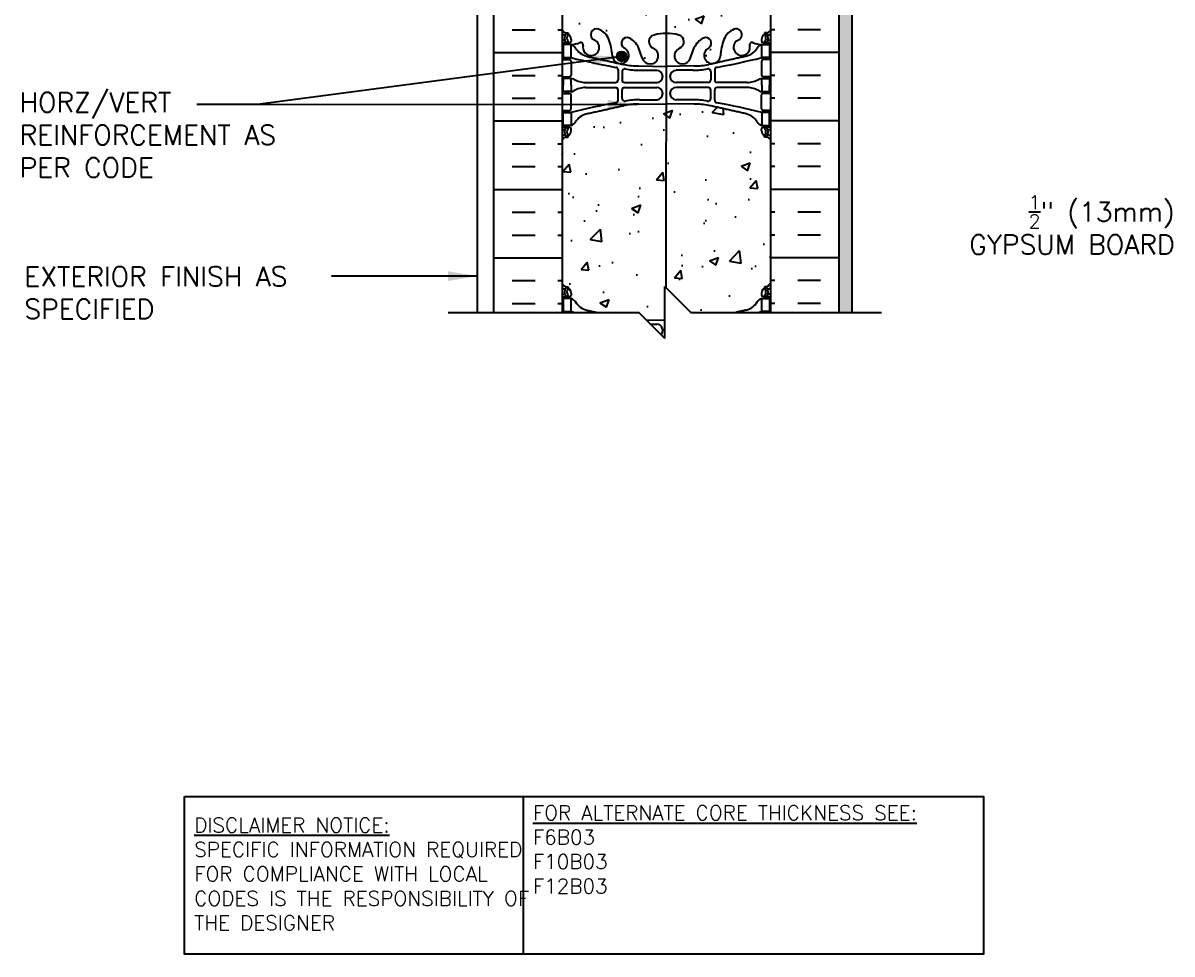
# Model space of a CAD drawing. Header units: inches. Extents: x 92.7 to 137.2, y 22.9 to 99.
# Drawn here: x 93.02 to 137.09, y 22.95 to 58.66 of the extents above; entities that cross this region are included whole.
import ezdxf

# ---------------------------------------------------------------- set-up
doc = ezdxf.new("R2010")
doc.units = ezdxf.units.IN
doc.header["$MEASUREMENT"] = 0
for name, color, linetype in [('HATCH', 12, 'Continuous'), ('line25', 2, 'Continuous'), ('LINE3', 3, 'Continuous'), ('LINE50', 5, 'Continuous'), ('LINE9', 9, 'Continuous'), ('TEXT', 4, 'Continuous'), ('Web_Edge', 9, 'Continuous')]:
    doc.layers.add(name, color=color, linetype=linetype)
doc.styles.add('DIM', font='romans.shx', dxfattribs={"width": 0.7})
doc.styles.add('ROMANS', font='romans.shx', dxfattribs={"height": 1.125})
doc.styles.get("Standard").update_dxf_attribs({"font": 'romans.shx', "height": 1.125})
doc.dimstyles.new('ext', dxfattribs={"dimscale": 12, "dimtxt": 0.0625, "dimasz": 0.09375, "dimexe": 0.09375, "dimexo": 0.0625, "dimgap": 0.0625, "dimtad": 1, "dimdec": 1, "dimzin": 3, "dimdsep": 46, "dimlunit": 4, "dimtxsty": 'DIM', "dimcen": 0.09, "dimdle": 0.09375, "dimclrt": 4, "dimadec": 0, "dimazin": 0, "dimtfac": 1, "dimtdec": 1, "dimtmove": 2, "dimatfit": 3, "dimfxl": 1, "dimfrac": 2, "dimtolj": 1, "dimtzin": 0, "dimarcsym": 0})

msp = doc.modelspace()

# ---------------------------------------------------------------- hatches: boundary and pattern name
at = {"layer": 'HATCH'}
h = msp.add_hatch(dxfattribs=at)
h.set_pattern_fill('AR-CONC', color=256, scale=0.5)
h.paths.add_polyline_path([(121.699, 78.407), (122.386, 78.407), (122.386, 78.907), (119.699, 78.907), (119.699, 75.568), (119.185, 75.568, 1.234268), (119.769, 75.382, -0.069923), (119.906, 76.026, -0.21345), (120.298, 76.415, -1), (120.462, 76.007, 2.087231), (120.896, 75.782, -0.669601), (121.028, 75.902, 0.085348), (121.358, 75.827), (121.463, 75.827), (121.463, 75.897), (121.415, 75.897, -0.414214), (121.353, 75.959), (121.353, 76.027, -0.249069), (121.463, 76.234), (121.463, 76.276), (121.553, 76.276, 0.088416), (121.699, 76.373)])
edge = h.paths.add_edge_path()
edge.add_arc((121.353, 71.82), 0.5, 46.2109, 66.4218)
edge.add_line((121.553, 72.278), (121.463, 72.278))
edge.add_line((121.463, 72.278), (121.463, 72.32))
edge.add_arc((121.603, 72.527), 0.25, 180, 235.9442, ccw=False)
edge.add_line((121.353, 72.527), (121.353, 72.594))
edge.add_arc((121.415, 72.594), 0.0625, 90, 180, ccw=False)
edge.add_line((121.415, 72.657), (121.463, 72.657))
edge.add_line((121.463, 72.657), (121.463, 72.727))
edge.add_line((121.463, 72.727), (121.358, 72.727))
edge.add_arc((121.48, 73.069), 0.364, 212.0424, 250.3387, ccw=False)
edge.add_arc((120.557, 72.458), 0.743, 34.228, 73.8107)
edge.add_spline(control_points=[(120.764, 73.172), (119.699, 73.41)], knot_values=[0, 0, 0.741301, 0.741301], degree=1, periodic=0)
edge.add_line((119.699, 73.41), (119.699, 73.297))
edge.add_line((119.699, 73.297), (119.345, 72.943))
edge.add_line((119.345, 72.943), (117.689, 72.943))
edge.add_line((117.689, 72.943), (117.687, 65.254))
edge.add_line((117.687, 65.254), (117.699, 65.254))
edge.add_line((117.699, 65.254), (118.765, 65.27))
edge.add_arc((118.77, 68.254), 2.984, 269.9005, 280.7454)
edge.add_spline(control_points=[(119.327, 65.322), (120.764, 65.643)], knot_values=[0, 0, 1, 1], degree=1, periodic=0)
edge.add_arc((120.557, 66.357), 0.743, 286.1893, 325.772)
edge.add_arc((121.48, 65.745), 0.364, 109.6613, 147.9576, ccw=False)
edge.add_line((121.358, 66.088), (121.463, 66.088))
edge.add_line((121.463, 66.088), (121.463, 66.158))
edge.add_line((121.463, 66.158), (121.415, 66.158))
edge.add_arc((121.415, 66.22), 0.0625, 180, 270, ccw=False)
edge.add_line((121.353, 66.22), (121.353, 66.288))
edge.add_arc((121.603, 66.288), 0.25, 124.0558, 180, ccw=False)
edge.add_line((121.463, 66.495), (121.463, 66.537))
edge.add_line((121.463, 66.537), (121.553, 66.537))
edge.add_arc((121.353, 66.995), 0.5, 293.5782, 313.7891)
edge.add_line((121.699, 66.634), (121.699, 72.181))
edge = h.paths.add_edge_path()
edge.add_line((117.689, 72.943), (117.662, 72.943))
edge.add_line((117.662, 72.943), (117.662, 73.56))
edge.add_line((117.662, 73.56), (116.632, 73.545))
edge.add_arc((116.627, 70.561), 2.984, 89.9005, 100.7454)
edge.add_spline(control_points=[(116.07, 73.493), (115.735, 73.418)], knot_values=[0.766693, 0.766693, 1, 1], degree=1, periodic=0)
edge.add_line((115.735, 73.418), (115.735, 72.943))
edge.add_line((115.735, 72.943), (114.277, 72.943))
edge.add_arc((114.84, 72.458), 0.743, 139.287, 145.772)
edge.add_arc((113.917, 73.069), 0.364, 289.6613, 327.9576, ccw=False)
edge.add_line((114.04, 72.727), (113.935, 72.727))
edge.add_line((113.935, 72.727), (113.935, 72.657))
edge.add_line((113.935, 72.657), (113.982, 72.657))
edge.add_arc((113.982, 72.594), 0.0625, 0, 90, ccw=False)
edge.add_line((114.045, 72.594), (114.045, 72.527))
edge.add_arc((113.795, 72.527), 0.25, 304.0558, 360, ccw=False)
edge.add_line((113.935, 72.32), (113.935, 72.278))
edge.add_line((113.935, 72.278), (113.845, 72.278))
edge.add_arc((114.045, 71.82), 0.5, 113.5782, 133.7891)
edge.add_line((113.699, 72.181), (113.699, 66.634))
edge.add_arc((114.045, 66.995), 0.5, 226.2109, 246.4218)
edge.add_line((113.845, 66.537), (113.935, 66.537))
edge.add_line((113.935, 66.537), (113.935, 66.495))
edge.add_arc((113.795, 66.288), 0.25, 0, 55.9442, ccw=False)
edge.add_line((114.045, 66.288), (114.045, 66.22))
edge.add_arc((113.982, 66.22), 0.0625, -90, 0, ccw=False)
edge.add_line((113.982, 66.158), (113.935, 66.158))
edge.add_line((113.935, 66.158), (113.935, 66.088))
edge.add_line((113.935, 66.088), (114.04, 66.088))
edge.add_arc((113.917, 65.745), 0.364, 32.0424, 70.3387, ccw=False)
edge.add_arc((114.84, 66.357), 0.743, 214.228, 253.8107)
edge.add_spline(control_points=[(114.633, 65.643), (116.07, 65.322)], knot_values=[0, 0, 1, 1], degree=1, periodic=0)
edge.add_arc((116.627, 68.254), 2.984, 259.2546, 270.0995)
edge.add_line((116.632, 65.27), (117.687, 65.254))
edge.add_line((117.687, 65.254), (117.689, 72.943))
h.paths.add_polyline_path([(117.686, 62.557, -0.066677), (117.224, 62.619, -0.734872), (117.201, 63.13, 1.612474), (116.77, 63.49), (116.627, 63.103, -0.16372), (116.305, 62.749, -1.059167), (116.099, 63.131, 1.629604), (115.628, 63.432, -0.069923), (115.491, 62.789, -0.21345), (115.099, 62.399, -1), (114.935, 62.808, 2.087231), (114.502, 63.033, -0.669601), (114.369, 62.912, 0.085348), (114.04, 62.988), (113.935, 62.988), (113.935, 62.918), (113.982, 62.918, -0.414214), (114.045, 62.855), (114.045, 62.788, -0.249069), (113.935, 62.581), (113.935, 62.539), (113.845, 62.539, 0.088416), (113.699, 62.442), (113.699, 60.407), (113.699, 58.373, 0.088416), (113.845, 58.276), (113.935, 58.276), (113.935, 58.234, -0.249069), (114.045, 58.027), (114.045, 57.959, -0.414214), (113.982, 57.897), (113.935, 57.897), (113.935, 57.827), (114.04, 57.827, 0.085348), (114.369, 57.902, -0.669601), (114.502, 57.782, 2.087231), (114.935, 58.007, -1), (115.099, 58.415, -0.21345), (115.491, 58.026, -0.069923), (115.628, 57.382, 1.629604), (116.099, 57.683, -1.059167), (116.305, 58.065, -0.16372), (116.627, 57.712), (116.77, 57.325, 1.612474), (117.201, 57.684, -0.734872), (117.224, 58.195, -0.066519), (117.685, 58.257)])
h.paths.add_polyline_path([(116.168, 57.373, -1), (115.793, 57.373, -1)], flags=16)
h.paths.add_polyline_path([(121.699, 62.442, 0.088416), (121.553, 62.539), (121.463, 62.539), (121.463, 62.581, -0.249069), (121.353, 62.788), (121.353, 62.855, -0.414214), (121.415, 62.918), (121.463, 62.918), (121.463, 62.988), (121.358, 62.988, 0.085348), (121.028, 62.912, -0.669601), (120.896, 63.033, 2.087231), (120.462, 62.808, -1), (120.298, 62.399, -0.21345), (119.906, 62.789, -0.069923), (119.769, 63.432, 1.629604), (119.298, 63.131, -1.059167), (119.092, 62.749, -0.16372), (118.77, 63.103), (118.627, 63.49, 1.612474), (118.196, 63.13, -0.734872), (118.173, 62.619, -0.070274), (117.686, 62.557), (117.685, 58.257, -0.070432), (118.173, 58.195, -0.734872), (118.196, 57.684, 1.612474), (118.627, 57.325), (118.77, 57.712, -0.16372), (119.092, 58.065, -1.059167), (119.298, 57.683, 1.629604), (119.769, 57.382, -0.069923), (119.906, 58.026, -0.21345), (120.298, 58.415, -1), (120.462, 58.007, 2.087231), (120.896, 57.782, -0.669601), (121.028, 57.902, 0.085348), (121.358, 57.827), (121.463, 57.827), (121.463, 57.897), (121.415, 57.897, -0.414214), (121.353, 57.959), (121.353, 58.027, -0.249069), (121.463, 58.234), (121.463, 58.276), (121.553, 58.276, 0.088416), (121.699, 58.373), (121.699, 60.407)])
edge = h.paths.add_edge_path()
edge.add_arc((121.353, 53.82), 0.5, 46.2109, 66.4218)
edge.add_line((121.553, 54.278), (121.463, 54.278))
edge.add_line((121.463, 54.278), (121.463, 54.32))
edge.add_arc((121.603, 54.527), 0.25, 180, 235.9442, ccw=False)
edge.add_line((121.353, 54.527), (121.353, 54.594))
edge.add_arc((121.415, 54.594), 0.0625, 90, 180, ccw=False)
edge.add_line((121.415, 54.657), (121.463, 54.657))
edge.add_line((121.463, 54.657), (121.463, 54.727))
edge.add_line((121.463, 54.727), (121.358, 54.727))
edge.add_arc((121.48, 55.069), 0.364, 212.0424, 250.3387, ccw=False)
edge.add_arc((120.557, 54.458), 0.743, 34.228, 73.8107)
edge.add_spline(control_points=[(120.764, 55.172), (119.327, 55.493)], knot_values=[0, 0, 1, 1], degree=1, periodic=0)
edge.add_arc((118.77, 52.561), 2.984, 79.2546, 90.0995)
edge.add_line((118.765, 55.545), (117.699, 55.561))
edge.add_line((117.699, 55.561), (117.684, 55.561))
edge.add_line((117.684, 55.561), (117.682, 48.509))
edge.add_line((117.682, 48.509), (118.636, 47.555))
edge.add_line((118.636, 47.555), (120.372, 47.555))
edge.add_spline(control_points=[(120.372, 47.555), (120.764, 47.643)], knot_values=[0, 0, 0.273154, 0.273154], degree=1, periodic=0)
edge.add_arc((120.557, 48.357), 0.743, 286.1893, 325.772)
edge.add_arc((121.48, 47.745), 0.364, 109.6613, 147.9576, ccw=False)
edge.add_line((121.358, 48.088), (121.463, 48.088))
edge.add_line((121.463, 48.088), (121.463, 48.158))
edge.add_line((121.463, 48.158), (121.415, 48.158))
edge.add_arc((121.415, 48.22), 0.0625, 180, 270, ccw=False)
edge.add_line((121.353, 48.22), (121.353, 48.288))
edge.add_arc((121.603, 48.288), 0.25, 124.0558, 180, ccw=False)
edge.add_line((121.463, 48.495), (121.463, 48.537))
edge.add_line((121.463, 48.537), (121.553, 48.537))
edge.add_arc((121.353, 48.995), 0.5, 293.5782, 313.7891)
edge.add_line((121.699, 48.634), (121.699, 54.181))
edge = h.paths.add_edge_path()
edge.add_line((117.684, 55.561), (116.632, 55.545))
edge.add_arc((116.627, 52.561), 2.984, 89.9005, 100.7454)
edge.add_spline(control_points=[(116.07, 55.493), (114.633, 55.172)], knot_values=[0, 0, 1, 1], degree=1, periodic=0)
edge.add_arc((114.84, 54.458), 0.743, 106.1893, 145.772)
edge.add_arc((113.917, 55.069), 0.364, 289.6613, 327.9576, ccw=False)
edge.add_line((114.04, 54.727), (113.935, 54.727))
edge.add_line((113.935, 54.727), (113.935, 54.657))
edge.add_line((113.935, 54.657), (113.982, 54.657))
edge.add_arc((113.982, 54.594), 0.0625, 0, 90, ccw=False)
edge.add_line((114.045, 54.594), (114.045, 54.527))
edge.add_arc((113.795, 54.527), 0.25, 304.0558, 360, ccw=False)
edge.add_line((113.935, 54.32), (113.935, 54.278))
edge.add_line((113.935, 54.278), (113.845, 54.278))
edge.add_arc((114.045, 53.82), 0.5, 113.5782, 133.7891)
edge.add_line((113.699, 54.181), (113.699, 48.634))
edge.add_arc((114.045, 48.995), 0.5, 226.2109, 246.4218)
edge.add_line((113.845, 48.537), (113.935, 48.537))
edge.add_line((113.935, 48.537), (113.935, 48.495))
edge.add_arc((113.795, 48.288), 0.25, 0, 55.9442, ccw=False)
edge.add_line((114.045, 48.288), (114.045, 48.22))
edge.add_arc((113.982, 48.22), 0.0625, -90, 0, ccw=False)
edge.add_line((113.982, 48.158), (113.935, 48.158))
edge.add_line((113.935, 48.158), (113.935, 48.088))
edge.add_line((113.935, 48.088), (114.04, 48.088))
edge.add_arc((113.917, 47.745), 0.364, 32.0424, 70.3387, ccw=False)
edge.add_arc((114.84, 48.357), 0.743, 214.228, 253.8107)
edge.add_spline(control_points=[(114.633, 47.643), (115.026, 47.555)], knot_values=[0, 0, 0.273154, 0.273154], degree=1, periodic=0)
edge.add_line((115.026, 47.555), (116.636, 47.555))
edge.add_line((116.636, 47.555), (116.926, 47.265))
edge.add_line((116.926, 47.265), (117.636, 47.255))
edge.add_line((117.636, 47.255), (117.636, 48.555))
edge.add_line((117.636, 48.555), (117.682, 48.509))
edge.add_line((117.682, 48.509), (117.684, 55.561))
h = msp.add_hatch(dxfattribs=at)
h.set_pattern_fill('AR-SAND', color=256, scale=0.25, style=0)
h.set_pattern_definition([(37.5, (71.4176, 8.5539), (-0.0157483, 0.481706), [0, -0.38, 0, -0.425, 0, -0.40625]), (7.5, (71.4176, 8.5539), (0.442444, 0.7055365), [0, -0.205, 0, -0.3425, 0, -0.13125]), (327.5, (71.1101, 8.5539), (0.7785355, 0.0014148), [0, -0.125, 0, -0.45, 0, -0.5875]), (317.5, (71.1101, 8.5539), (0.7515317, 0.219419), [0, -0.0625, 0, -0.295, 0, -0.3375])])
h.paths.add_polyline_path([(124.824, 78.269), (124.534, 78.269), (124.534, 71.269), (124.324, 71.269), (124.324, 47.555), (124.824, 47.555)])
at = {"layer": 'LINE3'}
msp.add_hatch(color=256, dxfattribs=at).paths.add_polyline_path([(115.793, 57.373, 1), (116.168, 57.373, 1)])

# ---------------------------------------------------------------- linework, layer by layer
at = {"layer": 'HATCH'}
for p, q in [((111.787, 58.398), (112.662, 58.398)), ((113.537, 58.398), (113.699, 58.398)), ((121.86, 58.398), (121.699, 58.398)), ((123.61, 58.398), (122.735, 58.398)), ((111.074, 57.523), (113.699, 57.523)), ((124.324, 57.523), (121.699, 57.523)), ((111.787, 56.648), (112.662, 56.648)), ((113.537, 56.648), (113.699, 56.648)), ((121.86, 56.648), (121.699, 56.648)), ((123.61, 56.648), (122.735, 56.648)), ((111.787, 55.773), (112.662, 55.773)), ((113.537, 55.773), (113.699, 55.773)), ((121.86, 55.773), (121.699, 55.773)), ((123.61, 55.773), (122.735, 55.773)), ((111.074, 54.898), (113.699, 54.898)), ((124.324, 54.898), (121.699, 54.898)), ((111.787, 54.023), (112.662, 54.023)), ((113.537, 54.023), (113.699, 54.023)), ((121.86, 54.023), (121.699, 54.023)), ((123.61, 54.023), (122.735, 54.023)), ((111.787, 53.148), (112.662, 53.148)), ((113.537, 53.148), (113.699, 53.148)), ((113.537, 53.148), (113.699, 53.148)), ((121.86, 53.148), (121.699, 53.148)), ((121.86, 53.148), (121.699, 53.148)), ((123.61, 53.148), (122.735, 53.148)), ((111.074, 52.273), (113.699, 52.273)), ((124.324, 52.273), (121.699, 52.273)), ((111.787, 51.398), (112.662, 51.398)), ((113.537, 51.398), (113.699, 51.398)), ((121.86, 51.398), (121.699, 51.398)), ((123.61, 51.398), (122.735, 51.398)), ((111.787, 50.523), (112.662, 50.523)), ((113.537, 50.523), (113.699, 50.523)), ((121.86, 50.523), (121.699, 50.523)), ((123.61, 50.523), (122.735, 50.523)), ((111.074, 49.648), (113.699, 49.648)), ((124.324, 49.648), (121.699, 49.648)), ((111.787, 48.773), (112.662, 48.773)), ((113.537, 48.773), (113.699, 48.773)), ((121.86, 48.773), (121.699, 48.773)), ((123.61, 48.773), (122.735, 48.773)), ((111.787, 47.898), (112.662, 47.898)), ((113.537, 47.898), (113.699, 47.898)), ((121.86, 47.898), (121.699, 47.898)), ((123.61, 47.898), (122.735, 47.898))]:
    msp.add_line(p, q, dxfattribs=at)
at = {"layer": 'line25'}
for p, q in [((113.699, 60.407), (113.699, 47.555)), ((121.699, 47.555), (121.699, 60.407))]:
    msp.add_line(p, q, dxfattribs=at)
at = {"layer": 'LINE3'}
msp.add_line((117.69, 76.829), (117.682, 48.509), dxfattribs=at)
msp.add_circle((115.98, 57.373), 0.188, dxfattribs=at)
at = {"layer": 'LINE50'}
for p, q in [((124.324, 47.555), (124.324, 78.407)), ((111.074, 47.555), (111.074, 60.407))]:
    msp.add_line(p, q, dxfattribs=at)
at = {"layer": 'LINE9'}
for p, q in [((124.824, 47.555), (124.824, 78.269)), ((110.449, 47.555), (110.449, 73.57)), ((117.636, 48.555), (118.636, 47.555)), ((117.636, 46.555), (117.636, 48.555)), ((109.326, 47.555), (116.636, 47.555)), ((117.636, 46.555), (116.636, 47.555)), ((118.636, 47.555), (125.944, 47.555))]:
    msp.add_line(p, q, dxfattribs=at)
at = {"layer": 'TEXT'}
msp.add_lwpolyline([(124.587, 51.452, 0, 0.36, 0), (125.667, 51.452, 0, 0, 0), (130.04, 51.452, 0, 0, 0)], format="xyseb", dxfattribs=at)
msp.add_lwpolyline([(99.219, 28.984), (112.202, 28.984), (112.202, 22.946), (99.219, 22.946)], close=True, dxfattribs=at)
msp.add_lwpolyline([(112.202, 28.984), (129.863, 28.984), (129.863, 22.946), (112.202, 22.946)], dxfattribs=at)
at = {"layer": 'Web_Edge'}
for p, q in [((113.845, 58.276), (113.935, 58.276)), ((113.935, 58.276), (113.935, 58.234)), ((121.553, 58.276), (121.463, 58.276)), ((121.463, 58.276), (121.463, 58.234)), ((113.699, 57.997), (113.776, 57.997)), ((113.699, 57.897), (113.982, 57.897)), ((113.845, 57.897), (113.845, 57.827)), ((113.935, 57.897), (113.935, 57.827)), ((114.045, 58.027), (114.045, 57.959)), ((121.353, 58.027), (121.353, 57.959)), ((121.699, 57.897), (121.415, 57.897)), ((121.463, 57.897), (121.463, 57.827)), ((121.553, 57.897), (121.553, 57.827)), ((121.699, 57.997), (121.621, 57.997)), ((113.845, 57.327), (113.845, 57.257)), ((113.935, 57.327), (113.935, 57.257)), ((116.77, 57.325), (116.627, 57.712)), ((118.627, 57.325), (118.77, 57.712)), ((121.463, 57.327), (121.463, 57.257)), ((121.553, 57.327), (121.553, 57.257)), ((113.699, 57.257), (113.982, 57.257)), ((114.045, 57.194), (114.045, 56.659)), ((116.632, 57.009), (117.699, 56.993)), ((118.765, 57.009), (117.699, 56.993)), ((121.353, 57.194), (121.353, 56.659)), ((121.699, 57.257), (121.415, 57.257)), ((113.699, 56.597), (113.982, 56.597)), ((113.845, 56.597), (113.845, 56.527)), ((113.935, 56.597), (113.935, 56.527)), ((115.847, 56.857), (115.847, 56.472)), ((115.999, 56.795), (115.999, 56.472)), ((116.679, 56.841), (117.326, 56.841)), ((118.718, 56.841), (118.071, 56.841)), ((119.398, 56.795), (119.398, 56.472)), ((119.551, 56.857), (119.551, 56.472)), ((121.699, 56.597), (121.415, 56.597)), ((121.463, 56.597), (121.463, 56.527)), ((121.553, 56.597), (121.553, 56.527)), ((113.845, 55.957), (113.845, 56.027)), ((113.935, 55.957), (113.935, 56.027)), ((114.592, 56.371), (115.747, 56.372)), ((114.592, 56.182), (115.747, 56.181)), ((115.847, 55.697), (115.847, 56.081)), ((115.999, 55.759), (115.999, 56.081)), ((116.099, 56.372), (117.326, 56.372)), ((116.099, 56.181), (117.326, 56.181)), ((119.298, 56.372), (118.071, 56.372)), ((119.298, 56.181), (118.071, 56.181)), ((119.398, 55.759), (119.398, 56.081)), ((119.551, 55.697), (119.551, 56.081)), ((120.805, 56.371), (119.65, 56.372)), ((120.805, 56.182), (119.65, 56.181)), ((121.463, 55.957), (121.463, 56.027)), ((121.553, 55.957), (121.553, 56.027)), ((113.699, 55.957), (113.982, 55.957)), ((114.045, 55.359), (114.045, 55.894)), ((116.632, 55.545), (117.699, 55.561)), ((116.679, 55.713), (117.326, 55.713)), ((118.765, 55.545), (117.699, 55.561)), ((118.718, 55.713), (118.071, 55.713)), ((121.353, 55.359), (121.353, 55.894)), ((121.699, 55.957), (121.415, 55.957)), ((113.699, 55.297), (113.982, 55.297)), ((113.845, 55.227), (113.845, 55.297)), ((113.935, 55.227), (113.935, 55.297)), ((121.699, 55.297), (121.415, 55.297)), ((121.463, 55.227), (121.463, 55.297)), ((121.553, 55.227), (121.553, 55.297)), ((113.699, 54.657), (113.982, 54.657)), ((113.845, 54.657), (113.845, 54.727)), ((113.935, 54.657), (113.935, 54.727)), ((121.699, 54.657), (121.415, 54.657)), ((121.463, 54.657), (121.463, 54.727)), ((121.553, 54.657), (121.553, 54.727)), ((113.699, 54.557), (113.776, 54.557)), ((113.845, 54.278), (113.935, 54.278)), ((113.935, 54.278), (113.935, 54.32)), ((114.045, 54.527), (114.045, 54.594)), ((121.353, 54.527), (121.353, 54.594)), ((121.463, 54.278), (121.463, 54.32)), ((121.553, 54.278), (121.463, 54.278)), ((121.699, 54.557), (121.621, 54.557)), ((113.845, 48.537), (113.935, 48.537)), ((113.935, 48.537), (113.935, 48.495)), ((121.553, 48.537), (121.463, 48.537)), ((121.463, 48.537), (121.463, 48.495)), ((113.699, 48.258), (113.776, 48.258)), ((113.699, 48.158), (113.982, 48.158)), ((113.845, 48.158), (113.845, 48.088)), ((113.935, 48.158), (113.935, 48.088)), ((114.045, 48.288), (114.045, 48.22)), ((121.353, 48.288), (121.353, 48.22)), ((121.699, 48.158), (121.415, 48.158)), ((121.463, 48.158), (121.463, 48.088)), ((121.553, 48.158), (121.553, 48.088)), ((121.699, 48.258), (121.621, 48.258)), ((113.845, 47.588), (113.845, 47.555)), ((113.935, 47.588), (113.935, 47.555)), ((116.926, 47.265), (117.636, 47.255)), ((121.463, 47.588), (121.463, 47.555)), ((121.553, 47.588), (121.553, 47.555)), ((117.089, 47.102), (117.326, 47.102))]:
    msp.add_line(p, q, dxfattribs=at)
for points in [[(113.74, 57.327), (114.04, 57.327), (114.04, 57.827), (113.74, 57.827)], [(121.658, 57.327), (121.358, 57.327), (121.358, 57.827), (121.658, 57.827)], [(113.74, 55.227), (114.04, 55.227), (114.04, 54.727), (113.74, 54.727)], [(121.658, 55.227), (121.358, 55.227), (121.358, 54.727), (121.658, 54.727)], [(113.74, 47.588), (114.04, 47.588), (114.04, 48.088), (113.74, 48.088)], [(121.658, 47.588), (121.358, 47.588), (121.358, 48.088), (121.658, 48.088)]]:
    msp.add_lwpolyline(points, close=True, dxfattribs=at)
for points in [[(114.04, 56.277), (114.04, 56.527), (113.74, 56.527), (113.74, 56.277)], [(121.358, 56.277), (121.358, 56.527), (121.658, 56.527), (121.658, 56.277)], [(114.04, 56.277), (114.04, 56.027), (113.74, 56.027), (113.74, 56.277)], [(121.358, 56.277), (121.358, 56.027), (121.658, 56.027), (121.658, 56.277)]]:
    msp.add_lwpolyline(points, dxfattribs=at)
for centre, radius, start, end in [((114.045, 58.734), 0.5, 226.2109, 250.5288), ((114.045, 58.734), 0.6, 234.7832, 245.0748), ((114.038, 58.081), 0.25, 140.1145, 222.4609), ((113.782, 58.171), 0.021, 343.464, 63.9957), ((113.881, 58.212), 0.045, 321.448, 139.1879), ((113.795, 58.027), 0.25, 0, 70.5288), ((114.038, 58.081), 0.16, 140.0001, 222.4609), ((115.017, 58.211), 0.22, 68.1963, 248.1963), ((114.86, 57.782), 0.677, 21.1239, 69.3197), ((117.293, 57.936), 0.268, 104.7892, 250.0338), ((117.687, 56.503), 1.754, 89.6229, 105.2918), ((117.71, 56.503), 1.754, 74.7082, 90.3771), ((118.104, 57.936), 0.268, 289.9662, 75.2108), ((120.537, 57.782), 0.677, 110.6803, 158.8761), ((120.38, 58.211), 0.22, 291.8037, 111.8037), ((121.603, 58.027), 0.25, 109.4712, 180), ((121.517, 58.212), 0.045, 40.8121, 218.552), ((121.359, 58.081), 0.16, 317.5391, 39.9999), ((121.353, 58.734), 0.5, 289.4712, 313.7891), ((121.359, 58.081), 0.25, 317.5391, 39.8855), ((121.615, 58.171), 0.021, 116.0043, 196.536), ((121.353, 58.734), 0.6, 294.9252, 305.2168), ((113.777, 58.016), 0.0196, 269.4032, 15.4901), ((113.887, 57.943), 0.045, 222.4609, 42.4609), ((113.982, 57.959), 0.0625, 270, 0), ((113.985, 58.823), 0.997, 273.1538, 293.1467), ((113.917, 57.484), 0.364, 34.9775, 70.3387), ((114.411, 57.815), 0.0968, 340.1551, 110.4331), ((114.809, 57.72), 0.314, 168.5886, 66.1916), ((113.269, 57.217), 2.365, 4.3895, 20.0015), ((116.191, 57.88), 0.217, 65.5264, 238.537), ((115.94, 57.41), 0.75, 23.6938, 62.9705), ((119.457, 57.41), 0.75, 117.0295, 156.3062), ((119.206, 57.88), 0.217, 301.463, 114.4736), ((122.128, 57.217), 2.365, 159.9985, 175.6105), ((120.588, 57.72), 0.314, 113.8084, 11.4114), ((120.987, 57.815), 0.0968, 69.5669, 199.8449), ((121.412, 58.823), 0.997, 246.8533, 266.8462), ((121.48, 57.484), 0.364, 109.6613, 145.0225), ((121.415, 57.959), 0.0625, 180, 270), ((121.51, 57.943), 0.045, 137.5391, 317.5391), ((121.62, 58.016), 0.0196, 164.5099, 270.5968), ((120.848, 84.747), 28.253, 256.0552, 259.6343), ((114.84, 58.095), 0.743, 212.7919, 253.8107), ((115.94, 57.413), 0.314, 182.7357, 63.9348), ((117.075, 57.397), 0.314, 193.4146, 66.1916), ((118.322, 57.397), 0.314, 113.8084, 346.5854), ((119.457, 57.413), 0.314, 116.0652, 357.2643), ((114.549, 84.747), 28.253, 280.3657, 283.9448), ((120.557, 58.095), 0.743, 286.1893, 327.2081), ((113.982, 57.194), 0.0625, 0, 90), ((115.747, 56.857), 0.1, 360, 79.6343), ((116.099, 56.795), 0.1, 79.2546, 180), ((116.627, 59.993), 2.984, 259.2546, 270.0995), ((116.674, 59.825), 2.984, 259.2546, 270.0995), ((118.723, 59.825), 2.984, 269.9005, 280.7454), ((118.77, 59.993), 2.984, 269.9005, 280.7454), ((119.298, 56.795), 0.1, 0, 100.7454), ((119.651, 56.857), 0.1, 100.3657, 180), ((121.415, 57.194), 0.0625, 90, 180), ((113.982, 56.659), 0.0625, 270, 0), ((114.035, 56.308), 0.219, 60.4937, 88.92), ((114.677, 57.528), 1.16, 242.5844, 265.8032), ((115.747, 56.472), 0.1, 270.0388, 360), ((116.099, 56.472), 0.1, 180, 270), ((117.326, 56.606), 0.234, 270, 90), ((118.071, 56.606), 0.234, 90, 270), ((119.298, 56.472), 0.1, 270, 0), ((119.651, 56.472), 0.1, 180, 269.9612), ((120.72, 57.528), 1.16, 274.1968, 297.4156), ((121.362, 56.308), 0.219, 91.08, 119.5063), ((121.415, 56.659), 0.0625, 180, 270), ((114.035, 56.245), 0.219, 271.08, 299.5063), ((114.677, 55.026), 1.16, 94.1968, 117.4156), ((115.747, 56.081), 0.1, 0, 89.9612), ((116.099, 56.081), 0.1, 90, 180), ((117.326, 55.947), 0.234, 270, 90), ((118.071, 55.947), 0.234, 90, 270), ((119.298, 56.081), 0.1, 0, 90), ((119.651, 56.081), 0.1, 90.0388, 180), ((120.72, 55.026), 1.16, 62.5844, 85.8032), ((121.362, 56.245), 0.219, 240.4937, 268.92), ((113.982, 55.894), 0.0625, 0, 90), ((120.848, 27.806), 28.253, 100.3657, 103.9448), ((115.747, 55.697), 0.1, 280.3657, 0), ((116.099, 55.759), 0.1, 180, 280.7454), ((116.627, 52.561), 2.984, 89.9005, 100.7454), ((116.674, 52.729), 2.984, 89.9005, 100.7454), ((118.723, 52.729), 2.984, 79.2546, 90.0995), ((118.77, 52.561), 2.984, 79.2546, 90.0995), ((119.298, 55.759), 0.1, 259.2546, 0), ((119.651, 55.697), 0.1, 180, 259.6343), ((114.549, 27.806), 28.253, 76.0552, 79.6343), ((121.415, 55.894), 0.0625, 90, 180), ((113.982, 55.359), 0.0625, 270, 0), ((114.84, 54.458), 0.743, 106.1893, 147.2081), ((120.557, 54.458), 0.743, 32.7919, 73.8107), ((121.415, 55.359), 0.0625, 180, 270), ((113.982, 54.594), 0.0625, 360, 90), ((113.917, 55.069), 0.364, 289.6613, 325.0225), ((121.48, 55.069), 0.364, 214.9775, 250.3387), ((121.415, 54.594), 0.0625, 90, 180), ((114.045, 53.82), 0.6, 114.9252, 125.2168), ((114.045, 53.82), 0.5, 109.4712, 133.7891), ((113.777, 54.537), 0.0196, 344.5099, 90.5968), ((114.038, 54.472), 0.25, 137.5391, 219.8855), ((113.782, 54.383), 0.021, 296.0043, 16.536), ((113.881, 54.341), 0.045, 220.8121, 38.552), ((113.887, 54.611), 0.045, 317.5391, 137.5391), ((114.038, 54.472), 0.16, 137.5391, 219.9999), ((113.795, 54.527), 0.25, 289.4712, 360), ((121.603, 54.527), 0.25, 180, 250.5288), ((121.51, 54.611), 0.045, 42.4609, 222.4609), ((121.517, 54.341), 0.045, 141.448, 319.1879), ((121.359, 54.472), 0.16, 320.0001, 42.4609), ((121.353, 53.82), 0.5, 46.2109, 70.5288), ((121.359, 54.472), 0.25, 320.1145, 42.4609), ((121.615, 54.383), 0.021, 163.464, 243.9957), ((121.62, 54.537), 0.0196, 89.4032, 195.4901), ((121.353, 53.82), 0.6, 54.7832, 65.0748), ((114.045, 48.995), 0.5, 226.2109, 250.5288), ((114.045, 48.995), 0.6, 234.7832, 245.0748), ((114.038, 48.342), 0.25, 140.1145, 222.4609), ((113.881, 48.473), 0.045, 321.448, 139.1879), ((113.795, 48.288), 0.25, 0, 70.5288), ((117.687, 46.765), 1.754, 89.6229, 90.4714), ((121.603, 48.288), 0.25, 109.4712, 180), ((121.517, 48.473), 0.045, 40.8121, 218.552), ((121.353, 48.995), 0.5, 289.4712, 313.7891), ((121.359, 48.342), 0.25, 317.5391, 39.8855), ((121.353, 48.995), 0.6, 294.9252, 305.2168), ((113.777, 48.278), 0.0196, 269.4032, 15.4901), ((113.782, 48.432), 0.021, 343.464, 63.9957), ((113.887, 48.204), 0.045, 222.4609, 42.4609), ((114.038, 48.342), 0.16, 140.0001, 222.4609), ((113.982, 48.22), 0.0625, 270, 0), ((113.917, 47.745), 0.364, 34.9775, 70.3387), ((121.48, 47.745), 0.364, 109.6613, 145.0225), ((121.415, 48.22), 0.0625, 180, 270), ((121.51, 48.204), 0.045, 137.5391, 317.5391), ((121.359, 48.342), 0.16, 317.5391, 39.9999), ((121.615, 48.432), 0.021, 116.0043, 196.536), ((121.62, 48.278), 0.0196, 164.5099, 270.5968), ((114.84, 48.357), 0.743, 212.7919, 253.8107), ((120.557, 48.357), 0.743, 286.1893, 327.2081), ((120.848, 75.008), 28.253, 256.0552, 256.335), ((118.322, 47.659), 0.314, 343.2907, 346.5854), ((114.549, 75.008), 28.253, 283.665, 283.9448), ((117.326, 46.868), 0.234, 314.5409, 90)]:
    msp.add_arc(centre, radius, start, end, dxfattribs=at)
for points in [[(114.633, 57.381), (116.07, 57.061)], [(120.764, 57.381), (119.327, 57.061)], [(114.633, 55.172), (116.07, 55.493)], [(120.764, 55.172), (119.327, 55.493)], [(114.633, 47.643), (115.026, 47.555)], [(120.764, 47.643), (120.372, 47.555)]]:
    msp.add_open_spline(points, degree=1, dxfattribs=at)

# ---------------------------------------------------------------- texts
at = {"layer": 'TEXT', "char_height": 0.75, "style": 'ROMANS'}
for s, insert, width, attachment_point in [('HORZ/VERT REINFORCEMENT AS PER CODE', (92.888, 55.987), 12.44051, 1), ('\\A1;{\\H0.7x;\\S1/2;}" (13mm) GYPSUM BOARD', (137.191, 52.044), 9.18657, 3), ('EXTERIOR FINISH AS SPECIFIED', (93.068, 49.308), 12.44051, 1)]:
    msp.add_mtext(s, dxfattribs=dict(at, insert=insert, width=width, attachment_point=attachment_point))
at = {"layer": 'TEXT', "char_height": 0.5625, "attachment_point": 4}
for s, insert, width in [('{\\LFOR ALTERNATE CORE THICKNESS SEE:\\P}F6B03\\PF10B03\\PF12B03', (112.577, 26.958), 23.33295), ('{\\LDISCLAIMER NOTICE:}\\PSPECIFIC INFORMATION REQUIRED FOR COMPLIANCE WITH LOCAL CODES IS THE RESPONSIBILITY OF THE DESIGNER', (99.585, 26.018), 14.00235)]:
    msp.add_mtext(s, dxfattribs=dict(at, insert=insert, width=width))

# ---------------------------------------------------------------- leaders
at = {"layer": 'TEXT'}
for points in [[(115.98, 57.373), (102.017, 55.526), (99.682, 55.526)], [(116.571, 55.523), (102.017, 55.526), (99.682, 55.526)], [(110.449, 48.947), (107.191, 48.947), (104.856, 48.947)]]:
    msp.add_leader(points, dimstyle='ext', override={"dimgap": 0.0625, "dimtad": 0}, dxfattribs=at)

doc.saveas('drawing.dxf')
